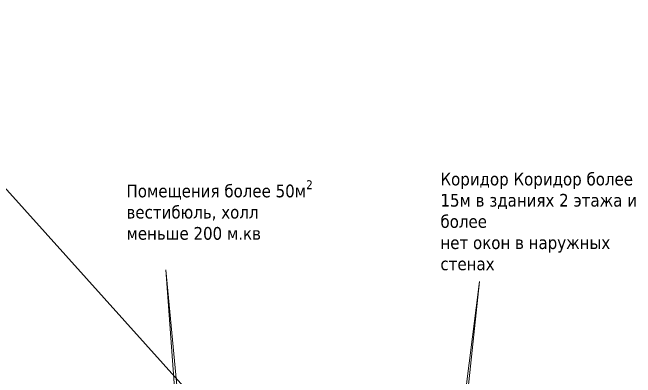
# Model space of a CAD drawing. Header units: millimetres. Extents: x -584918 to 2941280, y 3000189 to 4229862.
# Drawn here: x 165646 to 224376, y 3702161 to 3736608 of the extents above; entities that cross this region are included whole.
import ezdxf

# ---------------------------------------------------------------- set-up
doc = ezdxf.new("R2010")
doc.units = ezdxf.units.MM
doc.layers.add('экспертиза ДУ', color=1, linetype='Continuous', lineweight=0)
doc.layers.add('экспертиза ДУ пояснения', color=6, linetype='Continuous', lineweight=0)
doc.styles.add('ЭКСПЕРТИЗА', font='tahoma.ttf')

msp = doc.modelspace()

# ---------------------------------------------------------------- linework, layer by layer
at = {"layer": 'экспертиза ДУ'}
msp.add_lwpolyline([(215439.194, 3663794.928), (150067.279, 3736608.128)], dxfattribs=at)
at = {"layer": 'экспертиза ДУ пояснения'}
for points in [[(183315.141, 3668688.902), (180111.346, 3712322.484)], [(180111.346, 3712322.484), (184263.031, 3668737.188)], [(209655.147, 3711219.894), (203228.719, 3660286.242)], [(204276.326, 3660342.549), (209655.147, 3711219.894)]]:
    msp.add_lwpolyline(points, dxfattribs=at)

# ---------------------------------------------------------------- texts
at = {"layer": 'экспертиза ДУ пояснения', "color": 2, "lineweight": 0, "insert": (205984.191, 3721490.194, 0), "char_height": 1200, "width": 18691.9414, "attachment_point": 1, "style": 'ЭКСПЕРТИЗА'}
msp.add_mtext('Коридор Коридор более 15м {\\A1;в зданиях 2 этажа и более}\\P{\\C30;нет окон в наружных стенах }', dxfattribs=at)
at = {"layer": 'экспертиза ДУ пояснения', "color": 30, "lineweight": 0, "insert": (176393.878, 3720774.338, 0), "char_height": 1200, "width": 16585.28559, "attachment_point": 1, "style": 'ЭКСПЕРТИЗА'}
msp.add_mtext('\\A1;{\\C2;Помещения более 50м\\H0.7x;\\S2^ ;\\A0;\\H1.42857x;\\C30;\\Pвестибюль, холл  меньше 200 м.кв}', dxfattribs=at)

doc.saveas('drawing.dxf')
